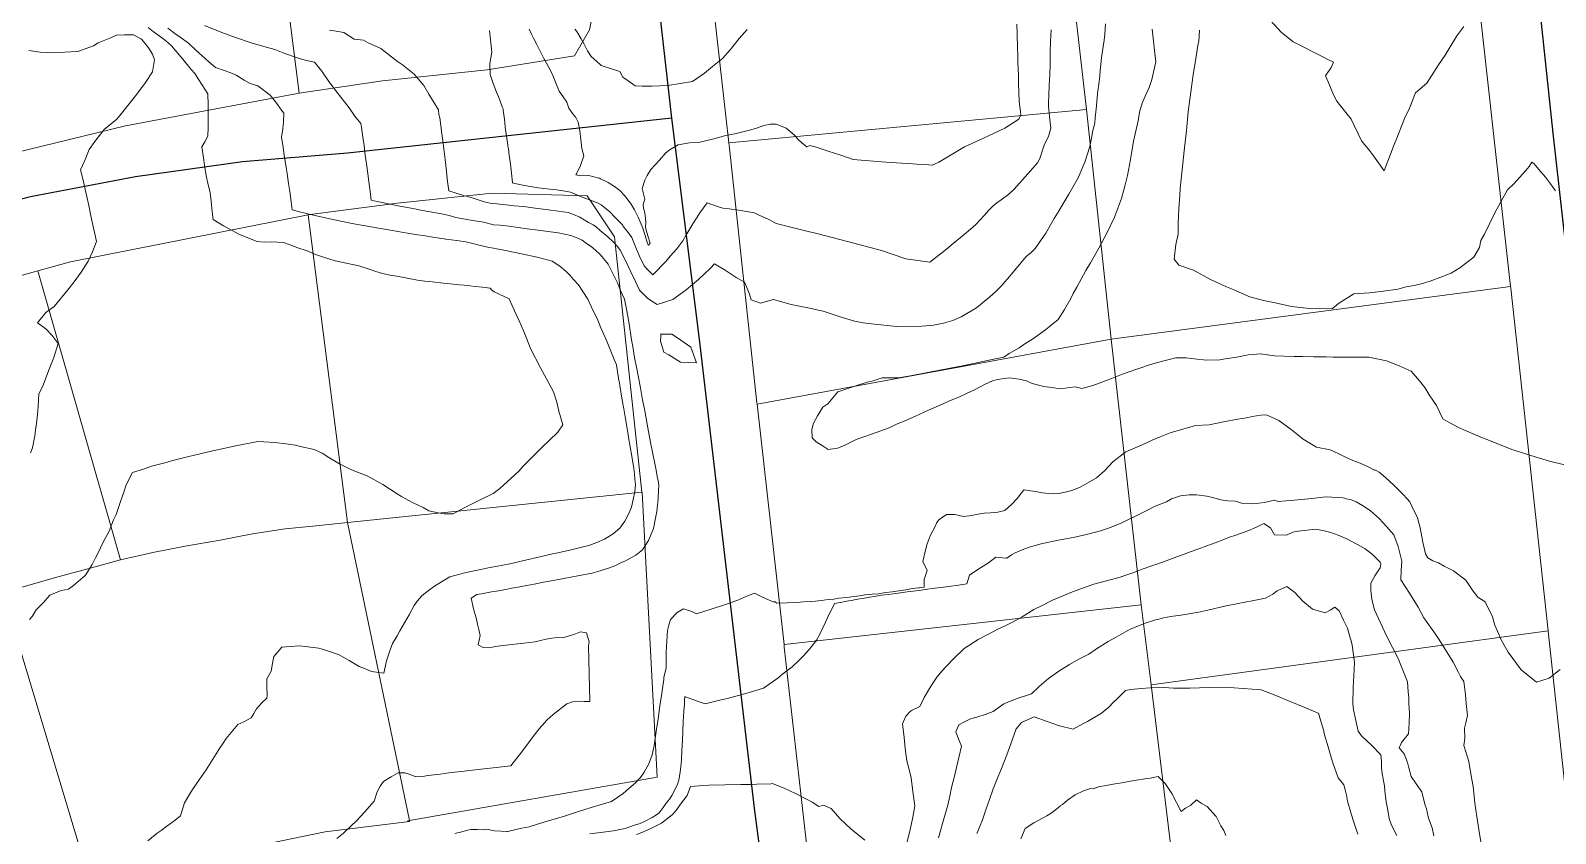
# Model space of a CAD drawing. Header units: inches. Extents: x 11351264 to 11356330, y 6702313 to 6706468.
# Drawn here: x 11353182 to 11353793, y 6705054 to 6705376 of the extents above; entities that cross this region are included whole.
import ezdxf

# ---------------------------------------------------------------- set-up
doc = ezdxf.new("R2010")
doc.units = ezdxf.units.IN
doc.header["$MEASUREMENT"] = 0
doc.layers.add('Shumate_Contours_clip1', color=7, linetype='Continuous', lineweight=0)
doc.layers.add('Shumate_Parcels_clip1', color=7, linetype='Continuous', lineweight=0)
doc.layers.add('Shumate_Streets_clip1', color=7, linetype='Continuous')

msp = doc.modelspace()

# ---------------------------------------------------------------- linework, layer by layer
at = {"layer": 'Shumate_Contours_clip1'}
for points, elevation in [([(11353756.23, 6705377.8), (11353753.39, 6705374.08), (11353750.76, 6705369.7), (11353748.81, 6705366.28), (11353746.05, 6705362.38), (11353741.36, 6705355.07), (11353736.92, 6705351.25), (11353734.44, 6705345.1), (11353732.48, 6705340.96), (11353729.16, 6705332.43), (11353728.34, 6705330.47), (11353724.29, 6705319.92), (11353721.41, 6705324.14), (11353720.09, 6705325.93), (11353718.38, 6705328.15), (11353715.25, 6705332.03), (11353711.08, 6705340.67), (11353706.88, 6705345.97), (11353705.4, 6705347.88), (11353703.96, 6705350.38), (11353701.86, 6705355.64), (11353700.8, 6705357.97), (11353703.08, 6705361.31), (11353704.01, 6705363.54), (11353701.8, 6705364.51), (11353699.74, 6705365.7), (11353687.87, 6705371.7), (11353683.02, 6705375.52), (11353675.96, 6705383.23)], 1444), ([(11353229.14, 6705377.36), (11353231.19, 6705375.85), (11353233.02, 6705374.51), (11353236.07, 6705372.19), (11353238.52, 6705370.12), (11353240.8, 6705367.42), (11353243.04, 6705364.72), (11353246.33, 6705360.54), (11353247.8, 6705358.91), (11353249.5, 6705356.4), (11353250.63, 6705354.62), (11353253.04, 6705350.82), (11353253.15, 6705346.46), (11353253.2, 6705340.59), (11353253.22, 6705337.47), (11353252.99, 6705333.79), (11353251.9, 6705331.6), (11353250.58, 6705329.55), (11353251.25, 6705325.2), (11353251.72, 6705322.29), (11353252.44, 6705317.95), (11353253.05, 6705315.04), (11353253.93, 6705311.17), (11353254.41, 6705307.8), (11353254.84, 6705303.59), (11353255.22, 6705300.5), (11353259.29, 6705297.88), (11353265.68, 6705294.5), (11353272.75, 6705291.62), (11353275.67, 6705291.38), (11353278.55, 6705291.47), (11353283.32, 6705291.26), (11353285.58, 6705290.41), (11353289.15, 6705289.11), (11353292.8, 6705287.86), (11353296.21, 6705286.45), (11353299.38, 6705285.34), (11353304.05, 6705283.87), (11353313.51, 6705281.85), (11353318.12, 6705280.47), (11353320.37, 6705279.68), (11353323.01, 6705278.78), (11353326.09, 6705278.19), (11353328.76, 6705277.73), (11353332.29, 6705277.11), (11353337.02, 6705276.17), (11353339.95, 6705275.78), (11353342.89, 6705275.41), (11353347.31, 6705274.9), (11353348.87, 6705274.8), (11353353.82, 6705274.25), (11353355.73, 6705274.1), (11353360.32, 6705273.58), (11353363.03, 6705273.28), (11353366.1, 6705272.97), (11353366.74, 6705272.32), (11353367.7, 6705271.49), (11353371.75, 6705269.58), (11353373.75, 6705268.6), (11353375.97, 6705263.88), (11353376.86, 6705261.84), (11353377.82, 6705259.78), (11353379.61, 6705255.62), (11353382.44, 6705248.5), (11353386.29, 6705240.95), (11353388.74, 6705236.58), (11353391.54, 6705231.44), (11353392.88, 6705227.28), (11353393.71, 6705223.67), (11353395.23, 6705218.19), (11353393.24, 6705215.21), (11353389.77, 6705211.91), (11353387.14, 6705209.32), (11353383.64, 6705205.85), (11353379.42, 6705201.66), (11353377.63, 6705199.62), (11353371.53, 6705194.03), (11353370, 6705192.67), (11353367.35, 6705190.67), (11353361.67, 6705187.79), (11353355.44, 6705184.83), (11353351.28, 6705182.46), (11353347.66, 6705182.52), (11353345.29, 6705182.83), (11353341.54, 6705183.73), (11353339.34, 6705184.99), (11353335.28, 6705186.96), (11353330.64, 6705189.44), (11353328.88, 6705190.56), (11353323.2, 6705194.21), (11353316.88, 6705197.69), (11353313.7, 6705198.89), (11353310.54, 6705200.19), (11353305.74, 6705202.47), (11353301.47, 6705205.05), (11353298.85, 6705206.8), (11353295.65, 6705208.22), (11353290.7, 6705209.32), (11353288.1, 6705209.96), (11353284.24, 6705210.61), (11353279.91, 6705211.14), (11353275.43, 6705211.33), (11353273.09, 6705211.46), (11353263.62, 6705209.57), (11353255.01, 6705207.68), (11353249.95, 6705206.57), (11353245.42, 6705205.47), (11353238.44, 6705203.71), (11353236.35, 6705203.11), (11353230.43, 6705201.55), (11353227.27, 6705200.44), (11353222.87, 6705199.11), (11353220.28, 6705194.09), (11353219.37, 6705191.21), (11353217.94, 6705187.06), (11353216.27, 6705182.18), (11353215.22, 6705180.08), (11353213.54, 6705175.56), (11353211.16, 6705171.13), (11353210.08, 6705168.92), (11353208.96, 6705166.63), (11353208.06, 6705164.83), (11353206.65, 6705162.18), (11353204.33, 6705158.25), (11353203.94, 6705157.81), (11353199.23, 6705153.73), (11353197.25, 6705152.34), (11353194.23, 6705151.77), (11353189.71, 6705149.88), (11353187.15, 6705146.95), (11353184.28, 6705144.05), (11353182.7, 6705141.38), (11353181.59, 6705140.17)], 1444), ([(11353236.99, 6705377.12), (11353239.81, 6705375.06), (11353242.01, 6705373.52), (11353245.32, 6705371.15), (11353248.1, 6705368.51), (11353251.95, 6705364.95), (11353253.43, 6705363.58), (11353256.15, 6705361.33), (11353262.22, 6705359.17), (11353264.46, 6705358.34), (11353267.62, 6705356.36), (11353270.06, 6705354.94), (11353273.12, 6705353.97), (11353278.06, 6705350.25), (11353280.74, 6705346.99), (11353282.15, 6705344.85), (11353283.45, 6705343.06), (11353283.41, 6705339.47), (11353283.06, 6705336.84), (11353282.6, 6705333.45), (11353283.21, 6705329.37), (11353283.69, 6705326.18), (11353284.31, 6705322.07), (11353284.77, 6705318.91), (11353285.36, 6705314.83), (11353285.83, 6705311.63), (11353286.41, 6705307.56), (11353286.87, 6705304.35), (11353289.28, 6705303.69), (11353293.63, 6705302.54), (11353299.56, 6705301.26), (11353302.53, 6705300.58), (11353306.36, 6705299.76), (11353311.57, 6705298.68), (11353316.15, 6705297.87), (11353319.82, 6705297.24), (11353325.36, 6705296.29), (11353330.02, 6705295.48), (11353334.66, 6705294.73), (11353337.05, 6705294.37), (11353339.32, 6705293.99), (11353344, 6705293.27), (11353347.7, 6705292.73), (11353348.21, 6705292.63), (11353352.74, 6705291.98), (11353356.38, 6705291.46), (11353358.66, 6705290.92), (11353361.81, 6705290.19), (11353365.79, 6705289.28), (11353367.53, 6705288.92), (11353368.65, 6705288.67), (11353369.57, 6705288.58), (11353372.31, 6705288.03), (11353378.68, 6705286.72), (11353384.92, 6705285.32), (11353390.98, 6705283.82), (11353394, 6705281.76), (11353396.67, 6705279.56), (11353398.15, 6705278.01), (11353399.53, 6705276.42), (11353401.57, 6705274.24), (11353403.28, 6705271.57), (11353405.25, 6705268.56), (11353406.73, 6705265.34), (11353409.24, 6705260.07), (11353410.52, 6705257.05), (11353412.85, 6705251.63), (11353415.84, 6705244.4), (11353416.73, 6705242.27), (11353417.75, 6705235.91), (11353417.91, 6705235), (11353418.1, 6705233.94), (11353419.07, 6705228.08), (11353419.68, 6705224.53), (11353420.33, 6705220.58), (11353421.28, 6705215.08), (11353421.62, 6705213.09), (11353422.92, 6705205.63), (11353423.76, 6705200.72), (11353423.95, 6705198.52), (11353424.15, 6705196.45), (11353424.35, 6705194.25), (11353424.08, 6705191.45), (11353423.45, 6705188.2), (11353422.81, 6705185.1), (11353421.7, 6705182.68), (11353420.06, 6705179.5), (11353418.1, 6705176.73), (11353415.39, 6705174.52), (11353412.02, 6705172.34), (11353408.94, 6705170.96), (11353405.72, 6705169.76), (11353403.47, 6705169.23), (11353401.22, 6705168.7), (11353398.65, 6705168.09), (11353393.28, 6705166.92), (11353391.19, 6705166.44), (11353386.12, 6705165.27), (11353380.37, 6705163.94), (11353374.02, 6705162.49), (11353368.44, 6705161.38), (11353366.04, 6705160.95), (11353362.39, 6705160.16), (11353359.07, 6705159.56), (11353355.99, 6705158.84), (11353352, 6705157.83), (11353349.94, 6705157.28), (11353346.63, 6705155.18), (11353343.9, 6705153.53), (11353341.98, 6705152.13), (11353338.85, 6705149.8), (11353336.91, 6705147.56), (11353335.76, 6705145.79), (11353333.77, 6705142), (11353331.86, 6705138.85), (11353329.98, 6705135.62), (11353328.85, 6705133.59), (11353326.99, 6705130.53), (11353325.92, 6705127.53), (11353324.58, 6705123.58), (11353323.54, 6705118.58), (11353318.6, 6705119.33), (11353315.79, 6705120.53), (11353313.72, 6705121.37), (11353309.66, 6705123.7), (11353305.36, 6705126.07), (11353300.52, 6705127.78), (11353297.53, 6705128.67), (11353291.99, 6705129.34), (11353289.71, 6705129.53), (11353286.22, 6705129.36), (11353282.69, 6705129.03), (11353279.54, 6705125.3), (11353279.08, 6705123.29), (11353278.39, 6705119.49), (11353276.67, 6705116.31), (11353276.72, 6705113.36), (11353276.77, 6705109.75), (11353276.7, 6705108.64), (11353274.64, 6705106.78), (11353272.6, 6705104.31), (11353271.5, 6705102.47), (11353270.4, 6705100.75), (11353267.42, 6705099.18), (11353265.02, 6705098.05), (11353261.75, 6705094.09), (11353260.45, 6705092.5), (11353259.13, 6705090.64), (11353257.71, 6705088.41), (11353255.08, 6705084.21), (11353253.72, 6705082.04), (11353252.32, 6705079.84), (11353249.53, 6705075.89), (11353246.92, 6705072.06), (11353245.88, 6705070.29), (11353243.73, 6705066.63), (11353242.14, 6705061.44), (11353239.93, 6705059.78), (11353236.58, 6705057.28), (11353234.41, 6705055.65), (11353232.75, 6705054.52), (11353228.96, 6705051.49)], 1442), ([(11353251.72, 6705378.16), (11353258.62, 6705375.41), (11353264.11, 6705373.4), (11353270.42, 6705371.25), (11353272.74, 6705370.65), (11353277, 6705369.35), (11353279.85, 6705368.53), (11353283.85, 6705366.95), (11353287.36, 6705365.75), (11353289.71, 6705365.01), (11353292.07, 6705364.29), (11353295.79, 6705363.45), (11353298.74, 6705359.91), (11353301.53, 6705355.72), (11353304.83, 6705351.31), (11353307.74, 6705347.65), (11353309.66, 6705345.18), (11353311.99, 6705341.86), (11353314.4, 6705338.88), (11353314.61, 6705337.35), (11353315.15, 6705333.49), (11353315.61, 6705330.07), (11353316.13, 6705326.22), (11353316.58, 6705322.78), (11353317.1, 6705318.94), (11353317.55, 6705315.5), (11353318.06, 6705311.65), (11353318.52, 6705308.21), (11353320.88, 6705307.68), (11353322.18, 6705307.43), (11353325.37, 6705306.75), (11353329.91, 6705305.84), (11353334.47, 6705304.96), (11353339.06, 6705304.1), (11353343.58, 6705303.24), (11353347.34, 6705302.55), (11353349.71, 6705301.99), (11353352.39, 6705301.32), (11353357.58, 6705300.36), (11353363.46, 6705299.36), (11353367.66, 6705298.36), (11353370.21, 6705298.12), (11353373.74, 6705297.74), (11353377.38, 6705297.22), (11353381, 6705296.73), (11353385.39, 6705296.12), (11353388.27, 6705295.75), (11353393.36, 6705295.06), (11353398.5, 6705294.04), (11353400.67, 6705293.3), (11353402.98, 6705292.18), (11353404.74, 6705290.89), (11353406.59, 6705289.57), (11353408.34, 6705288.12), (11353410.31, 6705286.34), (11353413.42, 6705282.53), (11353415.56, 6705278.34), (11353417.14, 6705275.11), (11353418.43, 6705272), (11353419.91, 6705268.47), (11353420.87, 6705263.8), (11353421.86, 6705258.59), (11353422.83, 6705252.2), (11353423.28, 6705249.55), (11353424.02, 6705245.1), (11353424.86, 6705240.67), (11353425.41, 6705237.79), (11353426.33, 6705232.97), (11353427.24, 6705228.14), (11353428.09, 6705223.72), (11353429.12, 6705218.4), (11353430.45, 6705211.12), (11353431.33, 6705206.57), (11353432.22, 6705202.01), (11353432.64, 6705199.97), (11353433.12, 6705197.46), (11353433.62, 6705195.02), (11353433.69, 6705194.01), (11353433.66, 6705191.87), (11353433.43, 6705188.63), (11353433.19, 6705186.01), (11353432.9, 6705183.39), (11353432.4, 6705180.72), (11353431.64, 6705176.62), (11353429.78, 6705172.05), (11353428.72, 6705170.3), (11353427.25, 6705168.01), (11353424.53, 6705165.87), (11353420.42, 6705163.7), (11353418.45, 6705162.82), (11353416.11, 6705161.72), (11353413.54, 6705160.66), (11353408.87, 6705159.27), (11353406.99, 6705158.76), (11353401.31, 6705157.67), (11353395.61, 6705156.58), (11353389.92, 6705155.49), (11353387.5, 6705155.05), (11353383.76, 6705154.27), (11353380.9, 6705153.75), (11353378.09, 6705153.23), (11353374.81, 6705152.64), (11353372.41, 6705152.21), (11353368.73, 6705151.55), (11353366.73, 6705151.19), (11353362.66, 6705150.45), (11353360.76, 6705150.14), (11353358.54, 6705148.69), (11353359.42, 6705144.48), (11353360.62, 6705140.3), (11353361.12, 6705138.33), (11353361.6, 6705136.1), (11353362.21, 6705133.76), (11353361.35, 6705129.99), (11353363.35, 6705128.95), (11353365.87, 6705128.85), (11353368.22, 6705129.34), (11353371.35, 6705129.77), (11353375, 6705130.07), (11353377.3, 6705130.33), (11353379.58, 6705130.63), (11353381.86, 6705130.95), (11353384.14, 6705131.26), (11353386.38, 6705131.7), (11353388.59, 6705132.21), (11353390.82, 6705132.67), (11353393.13, 6705132.92), (11353395.18, 6705132.76), (11353399.66, 6705134.1), (11353402.41, 6705135.2), (11353404.76, 6705134.75), (11353405.79, 6705131.14), (11353405.6, 6705129.55), (11353405.68, 6705124), (11353405.8, 6705118.43), (11353405.96, 6705112.85), (11353406.14, 6705107.26), (11353403.81, 6705107.24), (11353401.45, 6705107.37), (11353399.13, 6705107.21), (11353396.89, 6705106.36), (11353391.34, 6705102.13), (11353389.01, 6705099.98), (11353385.74, 6705096.29), (11353383.83, 6705093.81), (11353379.29, 6705087.7), (11353374.44, 6705081.56), (11353366.14, 6705080.59), (11353357.83, 6705079.64), (11353355.69, 6705079.38), (11353349.53, 6705078.66), (11353346.16, 6705078.2), (11353341.29, 6705077.62), (11353339.11, 6705077.25), (11353336.38, 6705077.09), (11353334.04, 6705077.98), (11353332.01, 6705078.76), (11353329.25, 6705078.74), (11353326.44, 6705077.07), (11353323.46, 6705075.19), (11353322.11, 6705073.34), (11353320.95, 6705071.11), (11353319.73, 6705067.31), (11353315.76, 6705062.91), (11353312.6, 6705059.51), (11353310.43, 6705057.46), (11353307.38, 6705054.55), (11353304.75, 6705052.35)], 1440), ([(11353301.8, 6705376.37), (11353304.43, 6705375.95), (11353307.56, 6705375.4), (11353311.67, 6705372.66), (11353315.45, 6705372.32), (11353317.31, 6705371.24), (11353322.39, 6705368.95), (11353329.05, 6705363.81), (11353331.09, 6705362.47), (11353335.75, 6705358.72), (11353339.52, 6705354.21), (11353341.58, 6705350.67), (11353345.45, 6705344.42), (11353345.65, 6705342.59), (11353345.97, 6705341.17), (11353346.38, 6705338.15), (11353346.69, 6705335.68), (11353347.17, 6705331.98), (11353347.91, 6705326.6), (11353348.17, 6705324.51), (11353348.57, 6705320.94), (11353349.12, 6705315.65), (11353349.55, 6705311.99), (11353352.9, 6705310.89), (11353355.92, 6705309.93), (11353356.45, 6705309.78), (11353356.51, 6705309.77), (11353358.89, 6705309.1), (11353361.32, 6705308.31), (11353363.74, 6705307.55), (11353366.12, 6705306.98), (11353368.84, 6705306.69), (11353372.39, 6705306.33), (11353375.94, 6705305.98), (11353379.49, 6705305.61), (11353384.23, 6705305.02), (11353389.53, 6705304.36), (11353393.45, 6705303.81), (11353397.38, 6705303.22), (11353399.54, 6705302.52), (11353402.14, 6705301.33), (11353405.55, 6705299.3), (11353407.42, 6705298.28), (11353408.72, 6705297.32), (11353410.25, 6705296.05), (11353413.35, 6705293.54), (11353415.48, 6705291.49), (11353417.17, 6705289.58), (11353418.23, 6705288.18), (11353420.36, 6705283.97), (11353421.4, 6705281.8), (11353422.43, 6705279.69), (11353424.34, 6705275.61), (11353425.96, 6705272.09), (11353427.39, 6705270.63), (11353429.21, 6705268.94), (11353430.87, 6705267.77), (11353433.1, 6705266.34), (11353439.29, 6705268.39), (11353444.73, 6705272.28), (11353449.81, 6705276.54), (11353454.48, 6705280.94), (11353455.98, 6705282.71), (11353460.35, 6705280.1), (11353463.05, 6705278.33), (11353464.76, 6705277.21), (11353468.04, 6705275.35), (11353469.29, 6705272.57), (11353470.04, 6705270.47), (11353470.69, 6705268.3), (11353474.5, 6705266.98), (11353479.65, 6705268.43), (11353486.74, 6705266.39), (11353494.79, 6705264.75), (11353497.55, 6705264.15), (11353499.59, 6705263.7), (11353506, 6705261.61), (11353512.17, 6705259.71), (11353515.54, 6705259.08), (11353518.93, 6705258.68), (11353528.96, 6705257.57), (11353539.14, 6705257.71), (11353543.75, 6705258.17), (11353547.71, 6705258.95), (11353551.53, 6705260), (11353554.79, 6705261.51), (11353560.94, 6705265.11), (11353566.39, 6705269.52), (11353568.64, 6705271.46), (11353570.86, 6705273.78), (11353574.97, 6705278.51), (11353580.92, 6705285.68), (11353582.71, 6705287.16), (11353584.48, 6705288.77), (11353588.81, 6705294.94), (11353592.16, 6705300.88), (11353594.14, 6705304.07), (11353595.52, 6705306.55), (11353598.03, 6705310.56), (11353601.76, 6705317.2), (11353604.37, 6705323.42), (11353606.34, 6705329.76), (11353607.01, 6705333), (11353607.64, 6705336.08), (11353608.35, 6705339.04), (11353608.52, 6705341.22), (11353609.01, 6705346.06), (11353609.53, 6705350.89), (11353610.09, 6705355.7), (11353610.39, 6705357.92), (11353610.53, 6705360.18), (11353610.62, 6705361.42), (11353611.1, 6705365.26), (11353611.56, 6705368.8), (11353612.11, 6705372.39), (11353612.39, 6705374.74), (11353612.68, 6705378.86)], 1438), ([(11353365.83, 6705376.24), (11353366.24, 6705372.41), (11353366.61, 6705370.02), (11353366.77, 6705367.53), (11353366.08, 6705362.95), (11353366.17, 6705358.5), (11353367.31, 6705354.9), (11353368.66, 6705351.47), (11353369.86, 6705348.65), (11353370.94, 6705345.65), (11353371.37, 6705344.85), (11353371.43, 6705344.32), (11353371.86, 6705340.67), (11353372.21, 6705337.49), (11353372.65, 6705333.84), (11353373.17, 6705330.28), (11353373.24, 6705329.78), (11353373.35, 6705329.36), (11353373.45, 6705328.79), (11353373.83, 6705326.27), (11353374.31, 6705322.64), (11353374.7, 6705318.97), (11353375.06, 6705315.28), (11353375.02, 6705315.14), (11353377.95, 6705314.51), (11353381.38, 6705313.84), (11353385.36, 6705313.15), (11353388.84, 6705312.74), (11353392.74, 6705312.34), (11353395.39, 6705311.93), (11353398.34, 6705311.42), (11353401.09, 6705310.25), (11353402.98, 6705309.37), (11353403.51, 6705309.23), (11353404.05, 6705309.05), (11353406.34, 6705308.19), (11353409.44, 6705307.04), (11353410.64, 6705306.35), (11353414.11, 6705303.5), (11353414.74, 6705302.87), (11353414.97, 6705302.64), (11353415.19, 6705302.39), (11353416.96, 6705300.58), (11353419.14, 6705298.27), (11353419.37, 6705297.95), (11353419.75, 6705297.4), (11353421.05, 6705295.72), (11353422.85, 6705293.2), (11353423.65, 6705291.2), (11353424.75, 6705288.54), (11353425.97, 6705285.78), (11353427.82, 6705281.89), (11353429.32, 6705280.27), (11353431.37, 6705278.24), (11353432.81, 6705279.77), (11353435.26, 6705282.24), (11353436.62, 6705283.77), (11353438.32, 6705285.75), (11353440.93, 6705288.68), (11353443.3, 6705291.85), (11353444.57, 6705294.05), (11353447.37, 6705298.66), (11353449.06, 6705301.35), (11353450.17, 6705303.15), (11353453.05, 6705307.08), (11353457.27, 6705305.7), (11353459.36, 6705304.95), (11353461.9, 6705304.73), (11353466.55, 6705304.01), (11353471.91, 6705303.1), (11353475.66, 6705301.38), (11353477.51, 6705300.61), (11353480.75, 6705298.9), (11353493.54, 6705295.64), (11353496.46, 6705294.91), (11353509.36, 6705291.61), (11353522.89, 6705287.98), (11353532.65, 6705284.71), (11353542.35, 6705283.42), (11353547.04, 6705287.05), (11353548.93, 6705288.6), (11353551.68, 6705290.89), (11353555.23, 6705293.81), (11353559.43, 6705297.25), (11353561.04, 6705298.7), (11353562.47, 6705300.3), (11353564.15, 6705302.16), (11353565.83, 6705304.01), (11353567.52, 6705305.83), (11353569.2, 6705307.08), (11353570.87, 6705308.33), (11353573.98, 6705310.65), (11353576.04, 6705312.55), (11353580.47, 6705317.51), (11353582.66, 6705319.97), (11353585.4, 6705323.18), (11353586.38, 6705324.95), (11353587.56, 6705328.66), (11353588.2, 6705330.63), (11353589.85, 6705333.71), (11353590.71, 6705337.06), (11353590.49, 6705339.39), (11353590.26, 6705341.71), (11353589.83, 6705345.69), (11353589.89, 6705347.19), (11353589.98, 6705350.12), (11353590.15, 6705354.33), (11353590.32, 6705358.55), (11353590.5, 6705362.76), (11353590.56, 6705365.2), (11353590.57, 6705367.64), (11353590.66, 6705371.64), (11353590.84, 6705374.33), (11353590.9, 6705376.49)], 1436), ([(11353381.75, 6705376.76), (11353382.78, 6705374.79), (11353383.57, 6705373.14), (11353384.87, 6705370.57), (11353387.55, 6705365.24), (11353388.66, 6705363.1), (11353390.56, 6705359.59), (11353391.5, 6705357.44), (11353392.36, 6705355.47), (11353393.81, 6705351.89), (11353395.34, 6705349.6), (11353396.89, 6705347.47), (11353397.62, 6705345.01), (11353399.08, 6705342.93), (11353400.44, 6705341.3), (11353401.44, 6705339.42), (11353402.11, 6705335.94), (11353402.52, 6705332.55), (11353402.91, 6705328.94), (11353403.67, 6705325.99), (11353402.38, 6705322.06), (11353400.7, 6705318.77), (11353400.5, 6705318.29), (11353401.81, 6705318.06), (11353402.08, 6705317.99), (11353405.69, 6705318.07), (11353409.69, 6705317.07), (11353410, 6705316.96), (11353410.38, 6705316.78), (11353413.49, 6705315.28), (11353415.95, 6705313.68), (11353418.06, 6705312.05), (11353420.05, 6705309.91), (11353420.34, 6705309.6), (11353422.43, 6705307.02), (11353423.98, 6705304.32), (11353424.16, 6705304.06), (11353425.45, 6705301.44), (11353427.01, 6705297.59), (11353427.14, 6705297.34), (11353428.21, 6705293.98), (11353429.19, 6705290.87), (11353429.43, 6705290.35), (11353429.63, 6705290.14), (11353430.28, 6705290.96), (11353429.38, 6705293.9), (11353428.38, 6705297.25), (11353428.46, 6705299.54), (11353428.09, 6705303.19), (11353427.57, 6705304.97), (11353427.49, 6705306.48), (11353428.08, 6705308.64), (11353427.08, 6705312.86), (11353428.13, 6705316.25), (11353429.04, 6705318.09), (11353430.49, 6705320.51), (11353433.96, 6705324.2), (11353436.53, 6705327.12), (11353438.3, 6705328.51), (11353441.48, 6705330.35), (11353443.79, 6705330.8), (11353446.08, 6705331.13), (11353450.12, 6705331.45), (11353455.27, 6705332.71), (11353457.73, 6705333.31), (11353460.41, 6705334.09), (11353464.23, 6705334.85), (11353470.65, 6705336.43), (11353473.2, 6705337.23), (11353475.73, 6705338.13), (11353478.32, 6705338.62), (11353480.74, 6705338.62), (11353481.84, 6705338.26), (11353484.75, 6705337.03), (11353487.93, 6705334.33), (11353489.4, 6705332.69), (11353491.14, 6705331.04), (11353492.99, 6705329.54), (11353494.28, 6705330.15), (11353496.37, 6705329.53), (11353501.62, 6705327.86), (11353506.59, 6705326.17), (11353511.57, 6705324.47), (11353519.72, 6705323.83), (11353524.82, 6705323.42), (11353530.94, 6705323.03), (11353533.59, 6705322.9), (11353537.06, 6705322.66), (11353540.51, 6705322.46), (11353543.19, 6705322.28), (11353545.89, 6705323.4), (11353548.78, 6705325.23), (11353556.14, 6705329.59), (11353563.83, 6705333.05), (11353572.34, 6705337.03), (11353577.99, 6705340.63), (11353578.7, 6705342.36), (11353578.66, 6705343.76), (11353578.08, 6705347.73), (11353577.86, 6705355.02), (11353577.77, 6705358.25), (11353577.62, 6705363.37), (11353577.49, 6705366.56), (11353577.45, 6705368.96), (11353577.28, 6705375), (11353577.17, 6705378.75)], 1434), ([(11353400.05, 6705376.7), (11353400.82, 6705375.83), (11353402.61, 6705372.92), (11353403.75, 6705370.7), (11353405.19, 6705368.01), (11353406.68, 6705365.72), (11353410.07, 6705362.67), (11353410.63, 6705362.21), (11353411.02, 6705362.01), (11353414.43, 6705361.01), (11353418.13, 6705359.77), (11353419.28, 6705357.53), (11353421.47, 6705356.07), (11353424.28, 6705353.97), (11353427.04, 6705353.87), (11353430.96, 6705353.87), (11353437.37, 6705354.17), (11353442.28, 6705355.02), (11353447.19, 6705355.82), (11353452.03, 6705359.1), (11353455.29, 6705361.73), (11353459.17, 6705365.01), (11353462.26, 6705368.5), (11353463.88, 6705370.49), (11353465.88, 6705373), (11353469.09, 6705376.59)], 1432), ([(11353796.56, 6705202.18), (11353790.62, 6705203.57), (11353786.49, 6705204.82), (11353780.88, 6705206.51), (11353778.6, 6705207.3), (11353775.43, 6705208.27), (11353772.48, 6705209.5), (11353769.44, 6705210.74), (11353765.8, 6705212.18), (11353763.03, 6705213.28), (11353760.18, 6705214.42), (11353754.14, 6705217.07), (11353750.67, 6705218.9), (11353747.83, 6705220.62), (11353745.24, 6705225.89), (11353742.57, 6705229.77), (11353740.63, 6705233.15), (11353738.48, 6705235.83), (11353735.16, 6705239.64), (11353730.37, 6705241.86), (11353725.21, 6705243.75), (11353718.11, 6705245.22), (11353712.73, 6705245.24), (11353711.51, 6705245.27), (11353710.59, 6705245.28), (11353703.94, 6705245.33), (11353701.14, 6705245.38), (11353696.08, 6705245.43), (11353691.58, 6705245.56), (11353688.24, 6705245.61), (11353680.43, 6705245.87), (11353674.74, 6705246.64), (11353669.78, 6705246.23), (11353665.24, 6705245.33), (11353660.61, 6705244.55), (11353658.42, 6705244.22), (11353653.08, 6705244.11), (11353648.19, 6705244.62), (11353645, 6705245.01), (11353640.9, 6705244.99), (11353635.57, 6705243.66), (11353630.65, 6705242.4), (11353621.34, 6705239.14), (11353618.46, 6705238.01), (11353613.69, 6705236.17), (11353607.63, 6705233.92), (11353603.25, 6705232.78), (11353600.56, 6705233.44), (11353594.56, 6705232.65), (11353591.19, 6705233.18), (11353587.96, 6705233.48), (11353583.24, 6705234.78), (11353580.97, 6705235.77), (11353578.07, 6705236.41), (11353574.13, 6705237.01), (11353569.45, 6705236.33), (11353567.37, 6705235.78), (11353564.53, 6705234.44), (11353560.2, 6705232.23), (11353556.99, 6705230.73), (11353554.19, 6705229.42), (11353549.95, 6705227.61), (11353547.59, 6705226.59), (11353545.72, 6705225.79), (11353541.77, 6705224.06), (11353536.53, 6705221.59), (11353532.33, 6705219.76), (11353528.63, 6705218.23), (11353526.06, 6705217.02), (11353518.88, 6705214.46), (11353512.77, 6705212.28), (11353507.67, 6705209.77), (11353505.28, 6705208.83), (11353501.62, 6705208.28), (11353499.53, 6705209.6), (11353496.76, 6705211.38), (11353495.1, 6705213), (11353495.07, 6705216.23), (11353495.75, 6705218.84), (11353497.36, 6705221.81), (11353499.39, 6705225.22), (11353501.47, 6705226.64), (11353505.49, 6705231.36), (11353512.69, 6705233.75), (11353517.2, 6705235.25), (11353519.54, 6705235.78), (11353523.22, 6705236.94), (11353529.82, 6705236.95), (11353535.25, 6705237.91), (11353540.75, 6705238.96), (11353546.26, 6705240.05), (11353550.39, 6705240.86), (11353556.03, 6705242), (11353561.67, 6705243.15), (11353567.3, 6705244.34), (11353571.89, 6705245.23), (11353574.06, 6705246.71), (11353578.07, 6705249.04), (11353580.76, 6705250.95), (11353583.37, 6705252.52), (11353588.59, 6705256.29), (11353590.97, 6705258.16), (11353593.73, 6705260.36), (11353596.29, 6705264.41), (11353598.75, 6705268.85), (11353599.72, 6705270.82), (11353601.2, 6705273.34), (11353602.87, 6705276.55), (11353604.83, 6705279.98), (11353606.65, 6705283.1), (11353607.73, 6705285.02), (11353610, 6705288.98), (11353613.22, 6705295.02), (11353616.25, 6705301.33), (11353619.08, 6705308.82), (11353620.52, 6705314.38), (11353621.47, 6705318.08), (11353622.69, 6705324.55), (11353623.93, 6705331.89), (11353624.59, 6705334.83), (11353625.75, 6705340.06), (11353626.31, 6705343.51), (11353627.4, 6705347.14), (11353628.6, 6705349.92), (11353630.11, 6705353.36), (11353631.3, 6705356.59), (11353632.82, 6705363.67), (11353632.26, 6705368.15), (11353631.86, 6705371.92), (11353631.4, 6705376.76)], 1440), ([(11353793, 6705311.96), (11353790.99, 6705314.77), (11353788.93, 6705317.48), (11353786.25, 6705320.55), (11353784.41, 6705322.74), (11353783.46, 6705323.49), (11353782.47, 6705321.75), (11353781.08, 6705320.11), (11353778.59, 6705317.26), (11353776.21, 6705314.81), (11353773.75, 6705312.37), (11353771.18, 6705307.78), (11353768.57, 6705302.83), (11353764.48, 6705294.6), (11353762.99, 6705291.98), (11353762.45, 6705289.18), (11353760.28, 6705285.38), (11353754.59, 6705281.04), (11353751.12, 6705278.99), (11353747.73, 6705277.63), (11353742.76, 6705275.74), (11353739.19, 6705274.69), (11353736.29, 6705274.01), (11353733.09, 6705273.41), (11353729.77, 6705272.53), (11353724.07, 6705271.77), (11353718.5, 6705271.08), (11353712.23, 6705270.63), (11353705.96, 6705266.77), (11353703.59, 6705264.79), (11353698.38, 6705264.64), (11353693.24, 6705264.9), (11353687.24, 6705265.52), (11353680.69, 6705267.12), (11353675.96, 6705268.04), (11353670.49, 6705269.49), (11353663.77, 6705272.38), (11353661.09, 6705273.53), (11353654.77, 6705276.39), (11353647.94, 6705280.15), (11353642.03, 6705282.17), (11353640.21, 6705284.52), (11353640.92, 6705290.5), (11353641.78, 6705294.62), (11353641.82, 6705298.83), (11353642.08, 6705304.76), (11353642.52, 6705310.09), (11353642.65, 6705312.82), (11353643.4, 6705320.37), (11353644.24, 6705327.96), (11353645.18, 6705336.17), (11353645.74, 6705343.56), (11353646.16, 6705346.54), (11353646.8, 6705351.42), (11353647.24, 6705354.52), (11353647.99, 6705359.43), (11353648.42, 6705362.45), (11353649.26, 6705367.54), (11353649.66, 6705370.35), (11353650.04, 6705371.83), (11353650.38, 6705376.37)], 1442), ([(11353181.32, 6705368.14), (11353185.88, 6705367.46), (11353191.18, 6705367.28), (11353193.21, 6705367.43), (11353198.22, 6705367.66), (11353200.93, 6705367.84), (11353207.18, 6705370.04), (11353209.08, 6705371.2), (11353213.78, 6705373.18), (11353216.49, 6705374.29), (11353219.72, 6705374.52), (11353223.27, 6705374.41), (11353226.53, 6705372.73), (11353227.88, 6705371), (11353229.34, 6705369.29), (11353230.87, 6705366.76), (11353231.74, 6705364.39), (11353230.82, 6705359.65), (11353228.06, 6705355.42), (11353224.64, 6705350.74), (11353218.93, 6705343.63), (11353216.53, 6705340.63), (11353211.55, 6705336.57), (11353207.78, 6705331.68), (11353205.45, 6705328.55), (11353203.64, 6705323.89), (11353202.08, 6705320.35), (11353203.1, 6705316.21), (11353203.75, 6705313.19), (11353204.66, 6705309.05), (11353205.32, 6705306), (11353206.22, 6705301.89), (11353206.88, 6705298.82), (11353207.78, 6705294.72), (11353208.43, 6705291.64), (11353206.84, 6705287.46), (11353205.09, 6705283.81), (11353202.25, 6705279.28), (11353199.48, 6705275.51), (11353196.97, 6705272.27), (11353191.51, 6705265.6), (11353188.17, 6705263.19), (11353184.81, 6705259), (11353188.13, 6705256.57), (11353190.62, 6705253.96), (11353193.03, 6705250.8), (11353191.29, 6705245.2), (11353189.2, 6705239.8), (11353187.12, 6705234.05), (11353185.35, 6705230.41), (11353185.26, 6705228.33), (11353185.2, 6705227.86), (11353184.94, 6705223.63), (11353184.41, 6705218.67), (11353184.05, 6705216.13), (11353183.73, 6705213.78), (11353182.84, 6705208.97), (11353181.94, 6705206.89)], 1446), ([(11353794.89, 6705120.08), (11353790.36, 6705116.59), (11353785.3, 6705115.03), (11353779.2, 6705120.01), (11353774.04, 6705127.02), (11353772.87, 6705128.89), (11353771.14, 6705132.06), (11353769.72, 6705135.53), (11353768.68, 6705137.82), (11353767.69, 6705141.18), (11353764.84, 6705147.26), (11353761.8, 6705149.09), (11353760.02, 6705151.44), (11353758.65, 6705153.5), (11353757.03, 6705155.87), (11353752.13, 6705159.68), (11353748.3, 6705161.5), (11353746.02, 6705162.89), (11353743.79, 6705163.66), (11353741.8, 6705164.88), (11353740.88, 6705166.49), (11353739.85, 6705171.11), (11353738.73, 6705176.94), (11353737.72, 6705180.88), (11353735.4, 6705185.61), (11353734.55, 6705187.32), (11353733.56, 6705188.44), (11353731.79, 6705190.4), (11353728.6, 6705193.62), (11353726.19, 6705195.87), (11353723.88, 6705197.9), (11353722.3, 6705199.21), (11353720.78, 6705199.95), (11353720.5, 6705200.06), (11353717.7, 6705201.43), (11353714.74, 6705202.76), (11353711.8, 6705203.91), (11353708.84, 6705205.19), (11353705.93, 6705206.72), (11353702.66, 6705208.16), (11353697.18, 6705209.26), (11353691.84, 6705212.4), (11353689.7, 6705214.16), (11353687.05, 6705216.23), (11353682.1, 6705219.85), (11353677.43, 6705222.1), (11353676.66, 6705222.18), (11353674.97, 6705222.04), (11353671.37, 6705221.47), (11353669.13, 6705220.97), (11353665.69, 6705220.5), (11353659.98, 6705219.33), (11353654.27, 6705218.16), (11353648.72, 6705217.88), (11353638.56, 6705214.99), (11353634.58, 6705213.31), (11353631.31, 6705212.06), (11353627.4, 6705210.17), (11353620.78, 6705207.35), (11353615.59, 6705203.34), (11353612.33, 6705199.72), (11353609.09, 6705196.93), (11353605.63, 6705194.88), (11353602.31, 6705193.09), (11353599.24, 6705191.81), (11353595.99, 6705191.09), (11353593.73, 6705190.68), (11353591.29, 6705190.55), (11353587.26, 6705190.92), (11353584.62, 6705191.4), (11353580.13, 6705192.06), (11353578.87, 6705190.77), (11353577.44, 6705188.78), (11353574.97, 6705186.21), (11353572.32, 6705183.89), (11353569.56, 6705183.12), (11353566.65, 6705182.84), (11353564.02, 6705182.81), (11353560.83, 6705182.28), (11353559.07, 6705181.8), (11353555.77, 6705181.45), (11353552.37, 6705182.22), (11353549.03, 6705182.28), (11353546.81, 6705180.73), (11353545.78, 6705179.9), (11353544.98, 6705178.82), (11353544.51, 6705177.69), (11353542.37, 6705173.69), (11353541.27, 6705170.45), (11353540.42, 6705167.34), (11353539.54, 6705163.34), (11353541.17, 6705159.85), (11353540.05, 6705156.18), (11353539.97, 6705153.12), (11353538.14, 6705152.88), (11353537.82, 6705152.85), (11353535.35, 6705152.54), (11353532.69, 6705152), (11353530.86, 6705151.75), (11353527.17, 6705151.22), (11353524.65, 6705150.9), (11353521.63, 6705150.48), (11353519.18, 6705150.31), (11353516.29, 6705149.97), (11353514.06, 6705149.64), (11353511.09, 6705149.29), (11353508.95, 6705148.98), (11353505.88, 6705148.64), (11353503.87, 6705148.35), (11353500.68, 6705148.01), (11353498.84, 6705147.77), (11353496.43, 6705147.56), (11353494.4, 6705147.41), (11353491.64, 6705147.2), (11353490.31, 6705147.07), (11353487.75, 6705146.92), (11353485.19, 6705146.81), (11353480.84, 6705146.72), (11353480.5, 6705147.16), (11353479.57, 6705147.29), (11353475.49, 6705148.91), (11353472.11, 6705150.73), (11353469.05, 6705149.56), (11353465.34, 6705147.94), (11353460.01, 6705146.07), (11353454.69, 6705144.28), (11353452.56, 6705143.6), (11353448.85, 6705142.41), (11353446.9, 6705143.36), (11353443.58, 6705144.44), (11353441.07, 6705142.97), (11353438.35, 6705140.13), (11353437.73, 6705137.88), (11353437.25, 6705135.71), (11353436.92, 6705131.52), (11353436.71, 6705127.06), (11353436.66, 6705123.03), (11353436.63, 6705120.67), (11353435.77, 6705117.02), (11353435.67, 6705116.08), (11353435.26, 6705112.52), (11353434.76, 6705109.53), (11353434.18, 6705105.63), (11353433.55, 6705101.08), (11353432.86, 6705096.25), (11353431.9, 6705089.6), (11353431.12, 6705085.87), (11353429.77, 6705082.28), (11353427.79, 6705078.92), (11353426.4, 6705076.89), (11353425.26, 6705075.78), (11353424.37, 6705074.75), (11353423.45, 6705073.87), (11353421.77, 6705072.4), (11353419.4, 6705070.41), (11353417.36, 6705068.88), (11353414.7, 6705067.22), (11353410.29, 6705065.92), (11353406.68, 6705064.74), (11353401.54, 6705063.24), (11353397.94, 6705061.96), (11353396, 6705061.32), (11353391.77, 6705060.12), (11353387.68, 6705058.91), (11353381.83, 6705057.07), (11353378.84, 6705056.5), (11353375.9, 6705055.89), (11353373.23, 6705055.22), (11353372.98, 6705055.22), (11353370.59, 6705055.32), (11353367.89, 6705055.43), (11353364.69, 6705056.17), (11353363.67, 6705055.91), (11353361.07, 6705055.94), (11353358.43, 6705055.96), (11353357.12, 6705055.77), (11353354.78, 6705055.1), (11353352.05, 6705054.32)], 1438), ([(11353763.25, 6705049.44), (11353762.22, 6705055.99), (11353761.42, 6705061.24), (11353760.65, 6705066.52), (11353760.3, 6705070.66), (11353759.93, 6705073.19), (11353759.45, 6705076.02), (11353759.1, 6705078.27), (11353758.2, 6705083.2), (11353757.2, 6705086.68), (11353756.3, 6705089.68), (11353756.62, 6705092.62), (11353756.56, 6705096.66), (11353757.05, 6705098.73), (11353757.7, 6705101.63), (11353757.18, 6705106.48), (11353756.84, 6705109.99), (11353756.3, 6705115.26), (11353754.93, 6705117.28), (11353753.99, 6705119.18), (11353751.93, 6705123.1), (11353746.18, 6705132.22), (11353744.84, 6705134.27), (11353740.23, 6705140.86), (11353737.91, 6705145.09), (11353734.48, 6705150.76), (11353730.96, 6705156.05), (11353731.15, 6705159.95), (11353731.46, 6705163.56), (11353729.88, 6705169.43), (11353728.14, 6705174.11), (11353725.24, 6705177.48), (11353723.82, 6705178.96), (11353722.25, 6705180.66), (11353718.65, 6705183.88), (11353715.69, 6705185.9), (11353713.08, 6705187.35), (11353710.86, 6705188.2), (11353709.09, 6705188.57), (11353708.36, 6705188.75), (11353707.74, 6705188.91), (11353701.02, 6705189.25), (11353693.95, 6705188.54), (11353688.23, 6705187.94), (11353684.96, 6705187.68), (11353681.86, 6705187.45), (11353680.36, 6705187.95), (11353676.31, 6705187.03), (11353674.09, 6705186.83), (11353671.54, 6705186.5), (11353667.73, 6705186.64), (11353664.66, 6705187.55), (11353661.62, 6705187.71), (11353658.9, 6705188.15), (11353655.57, 6705189.02), (11353653.31, 6705189.61), (11353649.1, 6705190.15), (11353646.17, 6705190.12), (11353642.73, 6705189.65), (11353639.18, 6705188.47), (11353637.07, 6705187.25), (11353632.56, 6705185.52), (11353629.2, 6705183.81), (11353626.3, 6705182.36), (11353621.08, 6705179.76), (11353619, 6705178.82), (11353613.94, 6705176.7), (11353610.73, 6705175.69), (11353605.05, 6705174.19), (11353599.69, 6705173.03), (11353594.51, 6705172.06), (11353592.52, 6705171.69), (11353589.25, 6705171), (11353586.33, 6705170.37), (11353582.26, 6705169.15), (11353579.93, 6705168.32), (11353576.45, 6705166.89), (11353574.96, 6705166.12), (11353573.7, 6705165.12), (11353573.19, 6705164.71), (11353572.8, 6705164.79), (11353568.72, 6705165.12), (11353565.77, 6705162.84), (11353561.55, 6705160.18), (11353558.25, 6705157.89), (11353557.07, 6705154.46), (11353555.39, 6705154.18), (11353553.83, 6705153.96), (11353549.86, 6705153.43), (11353546.66, 6705152.99), (11353544.31, 6705152.69), (11353540.44, 6705152.17), (11353538.76, 6705151.96), (11353534.54, 6705151.41), (11353533.21, 6705151.22), (11353528.66, 6705150.61), (11353527.67, 6705150.48), (11353525.62, 6705150.16), (11353522.91, 6705149.85), (11353522.13, 6705149.74), (11353520.06, 6705149.37), (11353517.42, 6705148.95), (11353516.86, 6705148.87), (11353514.23, 6705148.41), (11353511.99, 6705148), (11353511.62, 6705147.95), (11353508.99, 6705147.46), (11353506.49, 6705146.99), (11353506.37, 6705146.97), (11353504.11, 6705146.54), (11353502.84, 6705143.98), (11353501.86, 6705141.99), (11353500.54, 6705139.08), (11353499.42, 6705136.77), (11353498.08, 6705134.04), (11353496.83, 6705131.8), (11353494.06, 6705128.28), (11353491.52, 6705125.43), (11353489.96, 6705123.89), (11353487.11, 6705121.2), (11353483.44, 6705118.34), (11353481.34, 6705116.7), (11353479.21, 6705115.18), (11353475.72, 6705112.57), (11353472.56, 6705111.65), (11353469.86, 6705110.9), (11353465.68, 6705109.72), (11353461.09, 6705108.54), (11353458.12, 6705107.79), (11353452.24, 6705106.31), (11353450.23, 6705107.03), (11353448.21, 6705107.77), (11353445.14, 6705108.9), (11353444.19, 6705109.27), (11353444.01, 6705107.85), (11353443.96, 6705106.15), (11353443.76, 6705103.45), (11353443.51, 6705099.13), (11353443.32, 6705095.54), (11353443.16, 6705091.59), (11353442.97, 6705087.59), (11353442.75, 6705083.73), (11353442.43, 6705080.03), (11353441.93, 6705076.38), (11353441.18, 6705074.05), (11353438.97, 6705069.63), (11353438, 6705068.19), (11353436.73, 6705066.53), (11353435.46, 6705064.86), (11353433.85, 6705062.71), (11353432.82, 6705061.83), (11353431, 6705060.83), (11353428.03, 6705059.19), (11353426.23, 6705058.39), (11353423.96, 6705057.66), (11353420.27, 6705056.45), (11353418.16, 6705056), (11353415.52, 6705055.47), (11353410.36, 6705054.78), (11353406.08, 6705054.2)], 1436), ([(11353744.22, 6705053.44), (11353743.6, 6705056.61), (11353742.13, 6705060.49), (11353741.26, 6705064.24), (11353740.67, 6705066.17), (11353739.4, 6705071.13), (11353737.11, 6705074.35), (11353735.16, 6705077.2), (11353734.26, 6705080.76), (11353733.64, 6705082.85), (11353732.29, 6705086.34), (11353730.39, 6705088.77), (11353731.29, 6705090.9), (11353734.12, 6705094.33), (11353734.4, 6705098.57), (11353734.45, 6705102.6), (11353734.23, 6705106.39), (11353734.19, 6705108.75), (11353733.87, 6705111.21), (11353733.6, 6705115.13), (11353729.88, 6705124.45), (11353725.43, 6705133.34), (11353720.44, 6705144), (11353719.44, 6705148.14), (11353718.95, 6705151.77), (11353718.94, 6705154.68), (11353720.56, 6705157.66), (11353722.66, 6705160.81), (11353722.97, 6705162.48), (11353722.77, 6705163.06), (11353722.24, 6705163.64), (11353719.7, 6705166.14), (11353716.66, 6705168.41), (11353713.62, 6705170.17), (11353710.86, 6705171.64), (11353709.42, 6705172.45), (11353705.85, 6705173.98), (11353702.96, 6705175.01), (11353700.28, 6705175.65), (11353696.91, 6705176.3), (11353694.53, 6705176.07), (11353692.32, 6705175.8), (11353689.92, 6705175.49), (11353687.79, 6705175.12), (11353685.25, 6705173.93), (11353680.37, 6705174.14), (11353678.74, 6705176.91), (11353676.11, 6705178.62), (11353673.17, 6705177.21), (11353670.14, 6705175.76), (11353668.19, 6705175.13), (11353664.86, 6705173.99), (11353662.38, 6705173.14), (11353659.36, 6705171.97), (11353656.55, 6705170.85), (11353654.72, 6705170.19), (11353653.21, 6705169.64), (11353649.69, 6705168.36), (11353647.02, 6705167.38), (11353643.17, 6705165.98), (11353639.82, 6705164.76), (11353635.46, 6705163.18), (11353632.49, 6705162.1), (11353631.54, 6705161.76), (11353631.22, 6705161.64), (11353627.41, 6705160.27), (11353625.34, 6705159.52), (11353623.27, 6705158.77), (11353621.2, 6705158.02), (11353618.52, 6705157.06), (11353613.07, 6705155.61), (11353607.94, 6705154.28), (11353599.42, 6705151.2), (11353591.46, 6705147.91), (11353586.97, 6705145.66), (11353583.97, 6705144.09), (11353579.32, 6705141.27), (11353575.18, 6705138.98), (11353572.53, 6705137.6), (11353569.27, 6705136.13), (11353565.83, 6705134.27), (11353561.62, 6705132.13), (11353556, 6705128.47), (11353551.78, 6705124.43), (11353548.78, 6705121.29), (11353547.23, 6705119.62), (11353545.07, 6705117.09), (11353543.45, 6705114.62), (11353541.73, 6705111.77), (11353539.99, 6705108.87), (11353538.26, 6705105.33), (11353535.17, 6705103.85), (11353534.39, 6705103.28), (11353532.69, 6705101.45), (11353531.34, 6705098.27), (11353531.95, 6705092.88), (11353532.44, 6705088.41), (11353533.03, 6705083.53), (11353534.12, 6705079.52), (11353534.8, 6705076.68), (11353535.49, 6705071.28), (11353536.23, 6705065.45), (11353535.49, 6705060.92), (11353534.94, 6705058.34), (11353534.48, 6705055.95), (11353533.16, 6705050.98)], 1434), ([(11353729.38, 6705053.56), (11353728.11, 6705056.09), (11353727.16, 6705058.18), (11353726.31, 6705060.39), (11353725.74, 6705063.73), (11353725.17, 6705067.1), (11353724.52, 6705071.46), (11353724.41, 6705073.52), (11353724.06, 6705075.54), (11353723.44, 6705079.2), (11353723.29, 6705081.22), (11353723.19, 6705083.37), (11353723, 6705085.89), (11353719.33, 6705089.61), (11353715.2, 6705093.47), (11353713.91, 6705095.33), (11353711.97, 6705103.97), (11353711.81, 6705106.48), (11353711.85, 6705112.86), (11353712.3, 6705120.05), (11353712.39, 6705122.98), (11353711.44, 6705129.85), (11353711.08, 6705131.65), (11353710.65, 6705132.78), (11353709.64, 6705136.73), (11353708.01, 6705139.9), (11353706.34, 6705143.68), (11353704.58, 6705145.05), (11353702.67, 6705143.83), (11353700.62, 6705142.76), (11353695.64, 6705144.35), (11353691.69, 6705147.46), (11353688.57, 6705150.91), (11353685.31, 6705153.38), (11353681.42, 6705151.7), (11353679.77, 6705150.33), (11353676.81, 6705148.72), (11353671.37, 6705147.65), (11353665.77, 6705146.54), (11353660.4, 6705145.55), (11353654.93, 6705144.12), (11353649.87, 6705143.15), (11353643.8, 6705142.04), (11353638.79, 6705141.41), (11353635.94, 6705140.78), (11353634.01, 6705140.31), (11353632.67, 6705139.96), (11353628.61, 6705138.69), (11353625.57, 6705137.44), (11353622.55, 6705136.21), (11353616.97, 6705133.07), (11353613.78, 6705131.27), (11353609.13, 6705128.38), (11353605.96, 6705126.31), (11353601.76, 6705124.13), (11353598.31, 6705122.14), (11353593.92, 6705119.46), (11353589.86, 6705116.5), (11353586.09, 6705113.23), (11353583, 6705110.4), (11353576.92, 6705108.39), (11353571.94, 6705106.39), (11353567.65, 6705103.21), (11353564.45, 6705102.03), (11353561.07, 6705100.96), (11353558.57, 6705100.39), (11353555.61, 6705098.9), (11353554.17, 6705098.09), (11353553.91, 6705097.9), (11353552.73, 6705095.17), (11353554.07, 6705091.63), (11353554.97, 6705089.34), (11353553.18, 6705081.42), (11353552.05, 6705076.79), (11353551.02, 6705072.77), (11353550.3, 6705069.36), (11353549.47, 6705065.69), (11353548.8, 6705063.4), (11353547.31, 6705058.34), (11353546.64, 6705055.94), (11353545.75, 6705052.59)], 1432), ([(11353713.83, 6705054.05), (11353712.95, 6705056.47), (11353712.11, 6705058.9), (11353711.09, 6705062.25), (11353709.67, 6705067.3), (11353709.23, 6705069.8), (11353708.74, 6705071.88), (11353708.22, 6705073.91), (11353705.86, 6705076.69), (11353703.74, 6705082.64), (11353702.84, 6705085.76), (11353701.83, 6705089.17), (11353700.46, 6705093.93), (11353699.98, 6705095.89), (11353698.14, 6705102.07), (11353698.08, 6705102.41), (11353697.84, 6705102.66), (11353692.47, 6705104.9), (11353686.66, 6705107.26), (11353680.9, 6705109.68), (11353675.03, 6705111.96), (11353660.57, 6705113), (11353654.2, 6705112.88), (11353646.46, 6705112.64), (11353639.94, 6705112.68), (11353634.12, 6705113.09), (11353627.02, 6705112.53), (11353622.87, 6705112.06), (11353620.7, 6705111.7), (11353617.49, 6705108.5), (11353615.94, 6705107.02), (11353614.06, 6705105), (11353611.03, 6705102.59), (11353605.46, 6705099.24), (11353603.63, 6705098.3), (11353599.74, 6705096.17), (11353594.2, 6705097.59), (11353589.27, 6705099.29), (11353584.11, 6705101.09), (11353579.07, 6705098.91), (11353576.87, 6705096.31), (11353574.7, 6705090.37), (11353573.11, 6705085.86), (11353570.7, 6705079.81), (11353569.21, 6705076.28), (11353567.63, 6705072.3), (11353566.19, 6705068.06), (11353564.82, 6705064.27), (11353563.38, 6705059.85), (11353562.23, 6705056.9), (11353561.18, 6705054.33)], 1430), ([(11353660.85, 6705053.6), (11353660.12, 6705055.52), (11353658.93, 6705057.4), (11353657.04, 6705061.15), (11353655.71, 6705062.65), (11353653.35, 6705065.19), (11353651.03, 6705066.6), (11353649.15, 6705067.91), (11353646.9, 6705065.78), (11353644.75, 6705064.49), (11353643.04, 6705063.24), (11353641.06, 6705066.83), (11353639.26, 6705070.39), (11353636.57, 6705074.46), (11353633.81, 6705077.22), (11353630.54, 6705076.6), (11353628.42, 6705076.25), (11353625.03, 6705075.7), (11353622.71, 6705075.34), (11353619.22, 6705074.74), (11353615.73, 6705074.13), (11353612.25, 6705073.54), (11353610.23, 6705073.23), (11353607.71, 6705072.32), (11353606.63, 6705072.36), (11353603.89, 6705071.49), (11353600.54, 6705069.9), (11353597.43, 6705067.8), (11353595.41, 6705066.05), (11353594.61, 6705065.58), (11353594.48, 6705065.38), (11353593.83, 6705064.8), (11353590.86, 6705062.57), (11353589.18, 6705061.47), (11353587.39, 6705060.46), (11353583.93, 6705058.59), (11353580.46, 6705056.42), (11353578.73, 6705052.26)], 1428), ([(11353516.28, 6705051.75), (11353510.64, 6705056.22), (11353506.25, 6705060.41), (11353502.83, 6705064.35), (11353499.67, 6705065.8), (11353497.83, 6705065.22), (11353495.18, 6705066.97), (11353493.16, 6705068.02), (11353488.51, 6705070.47), (11353483.91, 6705072.58), (11353479.56, 6705074.34), (11353479.33, 6705074.41), (11353478.73, 6705074.35), (11353472.96, 6705074.18), (11353470.45, 6705074.07), (11353466.55, 6705074.03), (11353460.14, 6705073.92), (11353453.73, 6705073.8), (11353449.89, 6705073.52), (11353446.43, 6705073.26), (11353445.03, 6705069.66), (11353444.72, 6705069.11), (11353442.84, 6705066.63), (11353440.49, 6705063.48), (11353439.09, 6705061.84), (11353434.73, 6705058.51), (11353433.26, 6705057.7), (11353431.04, 6705056.64), (11353429.04, 6705055.7), (11353426.96, 6705054.74), (11353424.82, 6705054.01)], 1434)]:
    msp.add_lwpolyline(points, dxfattribs=dict(at, elevation=elevation))
at = {"layer": 'Shumate_Contours_clip1', "elevation": 1440}
msp.add_lwpolyline([(11353434.46, 6705251.65), (11353434.47, 6705253.72), (11353434.53, 6705254.57), (11353434.83, 6705254.45), (11353438.91, 6705254.46), (11353441.15, 6705253.08), (11353446.49, 6705249.23), (11353448.76, 6705243.04), (11353442.41, 6705243.22), (11353437.76, 6705246.19), (11353435.77, 6705247.26)], close=True, dxfattribs=at)
at = {"layer": 'Shumate_Parcels_clip1'}
for points in [[(11353274, 6705474.5), (11353289.7, 6705351.1), (11353289, 6705351), (11353220, 6705338), (11353175.2, 6705326.98), (11353151.11, 6705438.82), (11353139, 6705495), (11353180, 6705514), (11353264, 6705552.5)], [(11353289.7, 6705351.1), (11353274, 6705474.5), (11353394.83, 6705490.8), (11353395, 6705489.5), (11353408, 6705386.5), (11353406, 6705376.5), (11353400, 6705366), (11353365, 6705360.5), (11353323, 6705356)], [(11353600, 6705389), (11353605, 6705344.5), (11353461.75, 6705331.21), (11353451, 6705427.5), (11353450.93, 6705428.15), (11353593, 6705444)], [(11353774.94, 6705273.57), (11353615, 6705252.5), (11353605, 6705344.5), (11353600, 6705389), (11353760.08, 6705407.27)], [(11353615, 6705252.5), (11353473.06, 6705226.44), (11353473, 6705227), (11353462, 6705329), (11353461.75, 6705331.21), (11353605, 6705344.5)], [(11353426.98, 6705191.17), (11353309, 6705179), (11353293.27, 6705302.36), (11353294, 6705302.5), (11353329, 6705307), (11353367, 6705311), (11353405, 6705310), (11353416, 6705293.5)], [(11353309, 6705179), (11353295.05, 6705177.6), (11353284, 6705176.5), (11353271, 6705174.5), (11353258, 6705172), (11353244, 6705169.5), (11353231, 6705167), (11353218, 6705164), (11353184.89, 6705279.82), (11353198, 6705283.5), (11353293.27, 6705302.36)], [(11353218, 6705164), (11353205, 6705160.5), (11353192, 6705157), (11353180, 6705153.5), (11353171, 6705151), (11353154, 6705145.5), (11353141, 6705141), (11353125, 6705135), (11353089.42, 6705250.64), (11353125, 6705263), (11353184.89, 6705279.82)], [(11353789.99, 6705135.62), (11353631, 6705114), (11353627, 6705146), (11353615, 6705252.5), (11353774.94, 6705273.57), (11353775, 6705273)], [(11353627, 6705146), (11353483.88, 6705130.07), (11353473.06, 6705226.44), (11353615, 6705252.5)], [(11353333.82, 6705059.64), (11353309, 6705179), (11353426.98, 6705191.17), (11353427, 6705191), (11353433, 6705077)], [(11353333.82, 6705059.64), (11353333, 6705059.5), (11353333.87, 6705059.4), (11353333.9, 6705059.24), (11353300, 6705055), (11353278, 6705050.5), (11353208, 6705031.5), (11353206.94, 6705031.15), (11353171, 6705151), (11353180, 6705153.5), (11353192, 6705157), (11353205, 6705160.5), (11353218, 6705164), (11353231, 6705167), (11353244, 6705169.5), (11353258, 6705172), (11353271, 6705174.5), (11353284, 6705176.5), (11353295.05, 6705177.6), (11353309, 6705179)], [(11353206.94, 6705031.15), (11353193, 6705026.5), (11353173, 6705018.5), (11353112, 6704990.5), (11353103.27, 6704985.72), (11353042, 6705097.5), (11353055, 6705104.5), (11353079, 6705116.5), (11353091, 6705121.5), (11353104, 6705127), (11353116, 6705132), (11353125, 6705135), (11353141, 6705141), (11353154, 6705145.5), (11353171, 6705151)], [(11353631, 6705114), (11353639, 6705048), (11353493.95, 6705040.94), (11353484, 6705129), (11353483.88, 6705130.07), (11353627, 6705146)], [(11353804.96, 6704997.33), (11353647, 6704976.5), (11353639, 6705048), (11353631, 6705114), (11353789.99, 6705135.62), (11353790, 6705135.5)]]:
    msp.add_lwpolyline(points, close=True, dxfattribs=at)
at = {"layer": 'Shumate_Streets_clip1', "color": 4}
for points in [[(11353439, 6705341), (11353421, 6705499.5), (11353404, 6705664), (11353405, 6705687), (11353407, 6705710.5), (11353411, 6705733.5), (11353415, 6705756), (11353421, 6705778.5), (11353428, 6705801), (11353436, 6705822.5), (11353437, 6705826)], [(11353902, 6704650), (11353899, 6704653), (11353890, 6704663), (11353882, 6704673.5), (11353875, 6704685), (11353869, 6704696.5), (11353865, 6704709), (11353861, 6704721.5), (11353859, 6704734.5), (11353858, 6704748), (11353792, 6705335), (11353777, 6705477.5), (11353775, 6705490), (11353773, 6705503), (11353772, 6705516), (11353772, 6705529), (11353774, 6705542), (11353776, 6705555), (11353779, 6705568), (11353781.19, 6705574.58)], [(11353439, 6705341), (11353309, 6705327), (11353267, 6705323.5), (11353224, 6705317.5), (11353182, 6705309.5), (11353141, 6705299), (11353100, 6705286.5), (11353060, 6705271.5), (11353021, 6705254.5), (11352983, 6705235.5), (11352946, 6705214), (11352642, 6705031.5), (11352624, 6705020.5), (11352606, 6705008), (11352589, 6704995), (11352572, 6704981), (11352569, 6704978)], [(11353476, 6705034), (11353472, 6705064.5), (11353450, 6705252.5), (11353439, 6705341)]]:
    msp.add_lwpolyline(points, dxfattribs=at)

doc.saveas('drawing.dxf')
